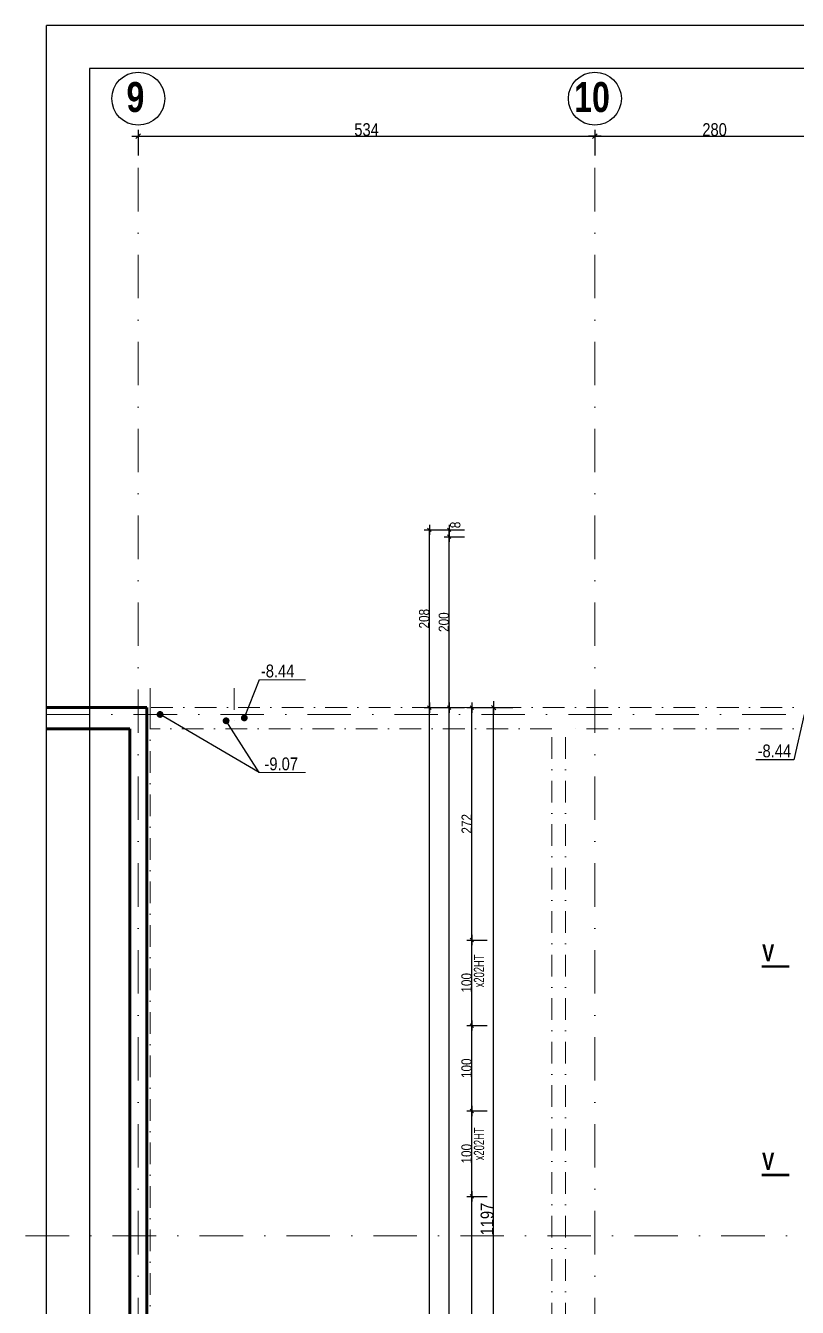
# Model space of a CAD drawing. Header units: millimetres. Extents: x 0 to 26881, y -27198 to -22998.
# Drawn here: x 18988 to 19891, y -24498 to -22998 of the extents above; entities that cross this region are included whole.
import ezdxf
from ezdxf.enums import TextEntityAlignment as Align

# ---------------------------------------------------------------- set-up
doc = ezdxf.new("R2010")
doc.units = ezdxf.units.MM
doc.linetypes.add('TIRETPTX2', pattern=[50.8, 25.4, -12.7, 0, -12.7])
for name, color, linetype in [('01-Cad  2', 1, 'Continuous'), ('01_cote_gen', 4, 'Continuous'), ('01_texte', 230, 'Continuous'), ('AA_COTES', 2, 'Continuous')]:
    doc.layers.add(name, color=color, linetype=linetype)
doc.layers.add('01_murs_coup', color=5, linetype='Continuous', lineweight=60)
doc.layers.add('01_tram_axes', color=2, linetype='TIRETPTX2', lineweight=9)
doc.styles.add('ARIAL NA', font='ARIALN.TTF')
doc.styles.add('Arial Narrow', font='ARIALN.TTF')
doc.styles.add('impact', font='impact.ttf')
doc.styles.add('STYLE2', font='ARIALN.TTF')
doc.dimstyles.new('JB50', dxfattribs={"dimscale": 0.1, "dimtxt": 150, "dimasz": 15, "dimexe": 0.1, "dimexo": 0.1, "dimgap": 0.09, "dimtad": 1, "dimdec": 1, "dimdsep": 46, "dimtxsty": 'STYLE2', "dimblk1": 'BOND_G', "dimblk2": 'BOND_D', "dimsah": 1, "dimcen": 1.5, "dimdle": 0.01, "dimse1": 1, "dimse2": 1, "dimclrd": 4, "dimclre": 2, "dimclrt": 6, "dimazin": 2, "dimtfac": 2.333333, "dimtdec": 1, "dimtix": 1, "dimtmove": 2, "dimatfit": 3, "dimldrblk": 'BOND_G', "dimfxl": 1, "dimtolj": 1, "dimtzin": 0, "dimarcsym": 0})
doc.dimstyles.new('JB50res', dxfattribs={"dimscale": 0.1, "dimtxt": 120, "dimasz": 12, "dimexe": 0.1, "dimexo": 0.1, "dimgap": 0.09, "dimtad": 1, "dimdec": 1, "dimdsep": 46, "dimtxsty": 'STYLE2', "dimblk1": 'BOND_G', "dimblk2": 'BOND_D', "dimsah": 1, "dimcen": 1.5, "dimdle": 0.01, "dimse1": 1, "dimse2": 1, "dimclrd": 4, "dimclre": 2, "dimclrt": 6, "dimazin": 2, "dimtfac": 2.333333, "dimtdec": 1, "dimtix": 1, "dimtmove": 2, "dimatfit": 3, "dimldrblk": 'BOND_G', "dimfxl": 1, "dimtolj": 1, "dimtzin": 0, "dimarcsym": 0})

# ---------------------------------------------------------------- blocks, each defined once
blk = doc.blocks.new('BOND_G')
at = {"layer": 'AA_COTES', "color": 0}
for p, q in [((0, -5), (0, 15)), ((5, 0), (-5, 0)), ((1.77, 1.77), (-1.77, -1.77))]:
    blk.add_line(p, q, dxfattribs=at)
blk = doc.blocks.new('BOND_D')
at = {"layer": 'AA_COTES', "color": 0}
for p, q in [((5, 0), (-5, 0)), ((-1.77, -1.77), (1.77, 1.77)), ((0, 5), (0, -15))]:
    blk.add_line(p, q, dxfattribs=at)
blk = doc.blocks.new('*D2557')
at = {"layer": '01_cote_gen', "color": 4, "lineweight": -2, "transparency": 16777216}
blk.add_line((19483.8, -23595.2), (19483.8, -23589.6), dxfattribs=at)
at = {"layer": 'Defpoints', "color": 0, "transparency": 16777216}
for p in [(19483.8, -23588.4), (19541.4, -23588.4), (19541.4, -23596.4)]:
    blk.add_point(p, dxfattribs=at)
at = {"layer": '01_cote_gen', "color": 4, "lineweight": -2, "transparency": 16777216, "xscale": 1.2, "yscale": 1.2, "zscale": 1.2}
for name, p, rotation in [('BOND_D', (19483.8, -23588.4), 90), ('BOND_G', (19483.8, -23596.4), 270)]:
    blk.add_blockref(name, p, dxfattribs=dict(at, rotation=rotation))
at = {"layer": '01_cote_gen', "color": 6, "lineweight": 0, "transparency": 16777216, "insert": (19491, -23582.7), "char_height": 12, "attachment_point": 5, "rotation": 90, "style": 'STYLE2'}
blk.add_mtext('\\A1;8', dxfattribs=at)
blk = doc.blocks.new('*D2558')
at = {"layer": '01_cote_gen', "color": 4, "lineweight": -2, "transparency": 16777216}
blk.add_line((19460.7, -23795.2), (19460.7, -23589.6), dxfattribs=at)
at = {"layer": 'Defpoints', "color": 0, "transparency": 16777216}
for p in [(19460.7, -23588.4), (19478.4, -23588.4), (19478.4, -23796.4)]:
    blk.add_point(p, dxfattribs=at)
at = {"layer": '01_cote_gen', "color": 4, "lineweight": -2, "transparency": 16777216, "xscale": 1.2, "yscale": 1.2, "zscale": 1.2}
for name, p, rotation in [('BOND_D', (19460.7, -23588.4), 90), ('BOND_G', (19460.7, -23796.4), 270)]:
    blk.add_blockref(name, p, dxfattribs=dict(at, rotation=rotation))
at = {"layer": '01_cote_gen', "color": 6, "lineweight": 0, "transparency": 16777216, "insert": (19454.6, -23692.4), "char_height": 12, "attachment_point": 5, "rotation": 90, "style": 'STYLE2'}
blk.add_mtext('\\A1;208', dxfattribs=at)
blk = doc.blocks.new('*D2561')
at = {"layer": '01_cote_gen', "color": 4, "lineweight": -2, "ltscale": 2, "transparency": 16777216}
blk.add_line((19483.8, -23795.2), (19483.8, -23597.6), dxfattribs=at)
at = {"layer": 'Defpoints', "color": 0, "ltscale": 2, "transparency": 16777216}
for p in [(19483.8, -23596.4), (19500.7, -23596.4), (19500.7, -23796.4)]:
    blk.add_point(p, dxfattribs=at)
at = {"layer": '01_cote_gen', "color": 4, "lineweight": -2, "ltscale": 2, "transparency": 16777216, "xscale": 1.2, "yscale": 1.2, "zscale": 1.2}
for name, p, rotation in [('BOND_D', (19483.8, -23596.4), 90), ('BOND_G', (19483.8, -23796.4), 270)]:
    blk.add_blockref(name, p, dxfattribs=dict(at, rotation=rotation))
at = {"layer": '01_cote_gen', "color": 6, "lineweight": 0, "ltscale": 2, "transparency": 16777216, "insert": (19477.6, -23696.4), "char_height": 12, "attachment_point": 5, "rotation": 90, "style": 'STYLE2'}
blk.add_mtext('\\A1;200', dxfattribs=at)
blk = doc.blocks.new('*D2626')
at = {"layer": '01_cote_gen', "color": 4, "lineweight": -2, "ltscale": 0.1, "transparency": 16777216}
blk.add_line((19460.7, -26504.2), (19460.7, -23797.6), dxfattribs=at)
at = {"layer": 'Defpoints', "color": 0, "ltscale": 0.1, "transparency": 16777216}
for p in [(19460.7, -23796.4), (19501.8, -23796.4), (19589.3, -26505.4)]:
    blk.add_point(p, dxfattribs=at)
at = {"layer": '01_cote_gen', "color": 4, "lineweight": -2, "ltscale": 0.1, "transparency": 16777216, "xscale": 1.2, "yscale": 1.2, "zscale": 1.2}
for name, p, rotation in [('BOND_D', (19460.7, -23796.4), 90), ('BOND_G', (19460.7, -26505.4), 270)]:
    blk.add_blockref(name, p, dxfattribs=dict(at, rotation=rotation))
at = {"layer": '01_cote_gen', "color": 6, "ltscale": 0.1, "transparency": 16777216, "insert": (19454.6, -25150.9), "char_height": 12, "attachment_point": 5, "rotation": 90, "style": 'STYLE2'}
blk.add_mtext('\\A1;2709', dxfattribs=at)
blk = doc.blocks.new('*D2628')
at = {"layer": '01_cote_gen', "color": 4, "lineweight": -2, "ltscale": 0.1, "transparency": 16777216}
blk.add_line((19483.8, -26224.2), (19483.8, -23797.6), dxfattribs=at)
at = {"layer": 'Defpoints', "color": 0, "ltscale": 0.1, "transparency": 16777216}
for p in [(19483.8, -23796.4), (19501.8, -23796.4), (19501.8, -26225.4)]:
    blk.add_point(p, dxfattribs=at)
at = {"layer": '01_cote_gen', "color": 4, "lineweight": -2, "ltscale": 0.1, "transparency": 16777216, "xscale": 1.2, "yscale": 1.2, "zscale": 1.2}
for name, p, rotation in [('BOND_D', (19483.8, -23796.4), 90), ('BOND_G', (19483.8, -26225.4), 270)]:
    blk.add_blockref(name, p, dxfattribs=dict(at, rotation=rotation))
at = {"layer": '01_cote_gen', "color": 6, "ltscale": 0.1, "transparency": 16777216, "insert": (19477.6, -25010.9), "char_height": 12, "attachment_point": 5, "rotation": 90, "style": 'STYLE2'}
blk.add_mtext('\\A1;2429', dxfattribs=at)
blk = doc.blocks.new('*D2637')
at = {"layer": '01_cote_gen', "color": 4, "lineweight": -2, "ltscale": 0.1, "transparency": 16777216}
blk.add_line((19510.3, -24767.2), (19510.3, -24369.6), dxfattribs=at)
at = {"layer": 'Defpoints', "color": 0, "ltscale": 0.1, "transparency": 16777216}
for p in [(19510.3, -24368.4), (19589.3, -24368.4), (19589.3, -24768.4)]:
    blk.add_point(p, dxfattribs=at)
at = {"layer": '01_cote_gen', "color": 4, "lineweight": -2, "ltscale": 0.1, "transparency": 16777216, "xscale": 1.2, "yscale": 1.2, "zscale": 1.2}
for name, p, rotation in [('BOND_D', (19510.3, -24368.4), 90), ('BOND_G', (19510.3, -24768.4), 270)]:
    blk.add_blockref(name, p, dxfattribs=dict(at, rotation=rotation))
at = {"layer": '01_cote_gen', "color": 6, "ltscale": 0.1, "transparency": 16777216, "insert": (19504.2, -24568.4), "char_height": 12, "attachment_point": 5, "rotation": 90, "style": 'STYLE2'}
blk.add_mtext('\\A1;400', dxfattribs=at)
blk = doc.blocks.new('*D2638')
at = {"layer": '01_cote_gen', "color": 4, "lineweight": -2, "ltscale": 0.1, "transparency": 16777216}
blk.add_line((19510.3, -24367.2), (19510.3, -24269.6), dxfattribs=at)
at = {"layer": 'Defpoints', "color": 0, "ltscale": 0.1, "transparency": 16777216}
for p in [(19510.3, -24268.4), (19589.3, -24268.4), (19589.3, -24368.4)]:
    blk.add_point(p, dxfattribs=at)
at = {"layer": '01_cote_gen', "color": 4, "lineweight": -2, "ltscale": 0.1, "transparency": 16777216, "xscale": 1.2, "yscale": 1.2, "zscale": 1.2}
for name, p, rotation in [('BOND_D', (19510.3, -24268.4), 90), ('BOND_G', (19510.3, -24368.4), 270)]:
    blk.add_blockref(name, p, dxfattribs=dict(at, rotation=rotation))
at = {"layer": '01_cote_gen', "color": 6, "ltscale": 0.1, "transparency": 16777216, "insert": (19504.2, -24318.4), "char_height": 12, "attachment_point": 5, "rotation": 90, "style": 'STYLE2'}
blk.add_mtext('\\A1;100', dxfattribs=at)
blk = doc.blocks.new('*D2639')
at = {"layer": '01_cote_gen', "color": 4, "lineweight": -2, "ltscale": 0.1, "transparency": 16777216}
blk.add_line((19510.3, -24267.2), (19510.3, -24169.6), dxfattribs=at)
at = {"layer": 'Defpoints', "color": 0, "ltscale": 0.1, "transparency": 16777216}
for p in [(19510.3, -24168.4), (19589.3, -24168.4), (19589.3, -24268.4)]:
    blk.add_point(p, dxfattribs=at)
at = {"layer": '01_cote_gen', "color": 4, "lineweight": -2, "ltscale": 0.1, "transparency": 16777216, "xscale": 1.2, "yscale": 1.2, "zscale": 1.2}
for name, p, rotation in [('BOND_D', (19510.3, -24168.4), 90), ('BOND_G', (19510.3, -24268.4), 270)]:
    blk.add_blockref(name, p, dxfattribs=dict(at, rotation=rotation))
at = {"layer": '01_cote_gen', "color": 6, "ltscale": 0.1, "transparency": 16777216, "insert": (19504.2, -24218.4), "char_height": 12, "attachment_point": 5, "rotation": 90, "style": 'STYLE2'}
blk.add_mtext('\\A1;100', dxfattribs=at)
blk = doc.blocks.new('*D2640')
at = {"layer": '01_cote_gen', "color": 4, "lineweight": -2, "ltscale": 0.1, "transparency": 16777216}
blk.add_line((19510.3, -24167.2), (19510.3, -24069.6), dxfattribs=at)
at = {"layer": 'Defpoints', "color": 0, "ltscale": 0.1, "transparency": 16777216}
for p in [(19510.3, -24068.4), (19589.3, -24068.4), (19589.3, -24168.4)]:
    blk.add_point(p, dxfattribs=at)
at = {"layer": '01_cote_gen', "color": 4, "lineweight": -2, "ltscale": 0.1, "transparency": 16777216, "xscale": 1.2, "yscale": 1.2, "zscale": 1.2}
for name, p, rotation in [('BOND_D', (19510.3, -24068.4), 90), ('BOND_G', (19510.3, -24168.4), 270)]:
    blk.add_blockref(name, p, dxfattribs=dict(at, rotation=rotation))
at = {"layer": '01_cote_gen', "color": 6, "ltscale": 0.1, "transparency": 16777216, "insert": (19504.2, -24118.4), "char_height": 12, "attachment_point": 5, "rotation": 90, "style": 'STYLE2'}
blk.add_mtext('\\A1;100', dxfattribs=at)
blk = doc.blocks.new('*D2641')
at = {"layer": '01_cote_gen', "color": 4, "lineweight": -2, "ltscale": 0.1, "transparency": 16777216}
blk.add_line((19510.3, -24067.2), (19510.3, -23797.6), dxfattribs=at)
at = {"layer": 'Defpoints', "color": 0, "ltscale": 0.1, "transparency": 16777216}
for p in [(19510.3, -23796.4), (19589.3, -23796.4), (19589.3, -24068.4)]:
    blk.add_point(p, dxfattribs=at)
at = {"layer": '01_cote_gen', "color": 4, "lineweight": -2, "ltscale": 0.1, "transparency": 16777216, "xscale": 1.2, "yscale": 1.2, "zscale": 1.2}
for name, p, rotation in [('BOND_D', (19510.3, -23796.4), 90), ('BOND_G', (19510.3, -24068.4), 270)]:
    blk.add_blockref(name, p, dxfattribs=dict(at, rotation=rotation))
at = {"layer": '01_cote_gen', "color": 6, "ltscale": 0.1, "transparency": 16777216, "insert": (19504.3, -23932.4), "char_height": 12, "attachment_point": 5, "rotation": 90, "style": 'STYLE2'}
blk.add_mtext('\\A1;272', dxfattribs=at)
blk = doc.blocks.new('*D2677')
at = {"layer": '01_cote_gen', "color": 4, "lineweight": -2, "ltscale": 0.1, "transparency": 16777216}
blk.add_line((19535.8, -24991.9), (19535.8, -23797.9), dxfattribs=at)
at = {"layer": 'Defpoints', "color": 0, "ltscale": 0.1, "transparency": 16777216}
for p in [(19535.8, -23796.4), (19589.5, -23796.4), (19686.7, -24993.4)]:
    blk.add_point(p, dxfattribs=at)
at = {"layer": '01_cote_gen', "color": 4, "lineweight": -2, "ltscale": 0.1, "transparency": 16777216, "xscale": 1.5, "yscale": 1.5, "zscale": 1.5}
for name, p, rotation in [('BOND_D', (19535.8, -23796.4), 90), ('BOND_G', (19535.8, -24993.4), 270)]:
    blk.add_blockref(name, p, dxfattribs=dict(at, rotation=rotation))
at = {"layer": '01_cote_gen', "color": 6, "ltscale": 0.1, "transparency": 16777216, "insert": (19528.2, -24394.9), "char_height": 15, "attachment_point": 5, "rotation": 90, "style": 'STYLE2'}
blk.add_mtext('\\A1;1197', dxfattribs=at)
blk = doc.blocks.new('*D2706')
at = {"layer": '01_cote_gen', "color": 4, "lineweight": -2, "transparency": 16777216}
blk.add_line((19655.7, -23127.8), (19932.7, -23127.8), dxfattribs=at)
at = {"layer": 'Defpoints', "color": 0, "transparency": 16777216}
for p in [(19654.2, -23077.3), (19934.2, -23077.3), (19934.2, -23127.8)]:
    blk.add_point(p, dxfattribs=at)
at = {"layer": '01_cote_gen', "color": 4, "lineweight": -2, "transparency": 16777216, "xscale": 1.5, "yscale": 1.5, "zscale": 1.5, "rotation": 180}
blk.add_blockref('BOND_G', (19654.2, -23127.8), dxfattribs=at)
at = {"layer": '01_cote_gen', "color": 4, "lineweight": -2, "transparency": 16777216, "xscale": 1.5, "yscale": 1.5, "zscale": 1.5}
blk.add_blockref('BOND_D', (19934.2, -23127.8), dxfattribs=at)
at = {"layer": '01_cote_gen', "color": 6, "transparency": 16777216, "insert": (19794.2, -23120.2), "char_height": 15, "attachment_point": 5, "style": 'STYLE2'}
blk.add_mtext('\\A1;280', dxfattribs=at)
blk = doc.blocks.new('*D2707')
at = {"layer": '01_cote_gen', "color": 4, "lineweight": -2, "transparency": 16777216}
blk.add_line((19121.7, -23127.8), (19652.7, -23127.8), dxfattribs=at)
at = {"layer": 'Defpoints', "color": 0, "transparency": 16777216}
for p in [(19120.2, -23117.5), (19654.2, -23117.5), (19654.2, -23127.8)]:
    blk.add_point(p, dxfattribs=at)
at = {"layer": '01_cote_gen', "color": 4, "lineweight": -2, "transparency": 16777216, "xscale": 1.5, "yscale": 1.5, "zscale": 1.5, "rotation": 180}
blk.add_blockref('BOND_G', (19120.2, -23127.8), dxfattribs=at)
at = {"layer": '01_cote_gen', "color": 4, "lineweight": -2, "transparency": 16777216, "xscale": 1.5, "yscale": 1.5, "zscale": 1.5}
blk.add_blockref('BOND_D', (19654.2, -23127.8), dxfattribs=at)
at = {"layer": '01_cote_gen', "color": 6, "transparency": 16777216, "insert": (19387.2, -23120.2), "char_height": 15, "attachment_point": 5, "style": 'STYLE2'}
blk.add_mtext('\\A1;534', dxfattribs=at)

msp = doc.modelspace()

# ---------------------------------------------------------------- linework, layer by layer
at = {"layer": '01-Cad  2'}
for p, q in [((26880.5, -22998.43), (19013.04, -22998.43)), ((19013.04, -27198.43), (19013.04, -22998.43)), ((26830.5, -23048.43), (19063.04, -23048.43)), ((19063.04, -23048.43), (19063.04, -27148.43))]:
    msp.add_line(p, q, dxfattribs=at)
at = {"layer": '01_murs_coup'}
for p, q in [((19013.04, -23796.41), (19130.22, -23796.41)), ((19130.22, -23796.41), (19130.22, -25454.41)), ((19110.22, -23821.41), (19013.04, -23821.41)), ((19110.22, -25429.41), (19110.22, -23821.41))]:
    msp.add_line(p, q, dxfattribs=at)
at = {"layer": '01_texte'}
for p, q in [((19261.65, -23763.83), (19244.2, -23808.43)), ((19261.65, -23872.37), (19145.7, -23804.41)), ((19261.65, -23872.37), (19222.92, -23811.84)), ((19899, -23804.41), (19887.03, -23857.34)), ((19887.03, -23857.34), (19842.6, -23857.34))]:
    msp.add_line(p, q, dxfattribs=at)
at = {"layer": '01_texte', "lineweight": 0}
for p, q in [((19261.65, -23763.83), (19315.97, -23763.83)), ((19261.65, -23872.37), (19315.97, -23872.37))]:
    msp.add_line(p, q, dxfattribs=at)
at = {"layer": '01_texte', "const_width": 4}
for points in [[(19143.7, -23804.41, 1), (19147.7, -23804.41, 1)], [(19220.92, -23811.84, 1), (19224.92, -23811.84, 1)], [(19242.2, -23808.43, 1), (19246.2, -23808.43, 1)]]:
    msp.add_lwpolyline(points, format="xyb", close=True, dxfattribs=at)
at = {"layer": '01_texte', "const_width": 3}
for points in [[(19849.39, -24099.28), (19881.76, -24099.28)], [(19849.39, -24343.38), (19881.76, -24343.38)]]:
    msp.add_lwpolyline(points, dxfattribs=at)
at = {"layer": '01_texte'}
for centre in [(19120.22, -23083.85), (19654.22, -23083.85)]:
    msp.add_circle(centre, 30.98, dxfattribs=at)
at = {"layer": '01_tram_axes', "color": 253, "ltscale": 2}
for p, q in [((19120.22, -25656.58), (19120.22, -23114.83)), ((19654.22, -25656.58), (19654.22, -23114.83)), ((19013.04, -23804.41), (23660.32, -23804.41)), ((18988.49, -24414.41), (23635.77, -24414.41))]:
    msp.add_line(p, q, dxfattribs=at)
at = {"layer": '01_tram_axes'}
for p, q in [((19134.22, -23773.47), (19134.22, -23821.41)), ((19232.22, -23773.47), (19232.22, -23821.41)), ((19924.22, -23796.41), (19134.22, -23796.41)), ((19134.22, -23796.41), (19134.22, -25454.41)), ((19603.74, -23821.41), (19134.22, -23821.41)), ((19603.74, -25434.41), (19603.74, -23821.41)), ((19619.74, -25434.41), (19619.74, -23821.41)), ((19924.22, -23821.41), (19619.74, -23821.41))]:
    msp.add_line(p, q, dxfattribs=at)

# ---------------------------------------------------------------- texts
at = {"layer": '01_texte', "style": 'impact'}
for s, p in [('9', (19116.88, -23081.97)), ('10', (19650.88, -23081.97))]:
    msp.add_text(s, height=35, dxfattribs=at).set_placement(p, align=Align.MIDDLE_CENTER)
at = {"layer": '01_texte', "style": 'Arial Narrow'}
for s, p in [('-8.44', (19263.61, -23761.05)), ('-8.44', (19844.55, -23854.56)), ('-9.07', (19267.81, -23869.75))]:
    msp.add_text(s, height=15, rotation=0, dxfattribs=at).set_placement(p)
at = {"layer": '01_texte', "style": 'ARIAL NA', "width": 0.8}
for p in [(19524.72, -24123.75), (19524.72, -24326.1)]:
    msp.add_text('x202HT', height=12, rotation=90, dxfattribs=at).set_placement(p)
at = {"layer": '01_texte', "style": 'impact'}
for p in [(19856.91, -24083.22), (19856.91, -24327.31)]:
    msp.add_text('V', height=20, dxfattribs=at).set_placement(p, align=Align.MIDDLE)

# ---------------------------------------------------------------- dimensions: what is measured, and where the dimension line sits
at = {"layer": '01_cote_gen'}
for base, p1, p2, picture, middle in [((19934.22, -23127.84), (19654.22, -23077.34), (19934.22, -23077.34), '*D2706', (19794.22, -23120.17)), ((19654.22, -23127.84), (19120.22, -23117.55), (19654.22, -23117.55), '*D2707', (19387.22, -23120.17))]:
    dim = msp.add_linear_dim(base=base, p1=p1, p2=p2, dimstyle='JB50', dxfattribs=at)
    dim.commit()
    dim.dimension.update_dxf_attribs({"geometry": picture, "text_midpoint": middle})
at = {"layer": '01_cote_gen', "lineweight": 0}
dim = msp.add_linear_dim(base=(19460.73, -23588.41), p1=(19478.38, -23796.41), p2=(19478.38, -23588.41), angle=90, dimstyle='JB50res', dxfattribs=at)
dim.commit()
dim.dimension.update_dxf_attribs({"geometry": '*D2558', "text_midpoint": (19454.59, -23692.41)})
at = {"layer": '01_cote_gen', "lineweight": 0, "ltscale": 2}
dim = msp.add_linear_dim(base=(19483.77, -23596.41), p1=(19500.75, -23796.41), p2=(19500.75, -23596.41), angle=90, dimstyle='JB50res', dxfattribs=at)
dim.commit()
dim.dimension.update_dxf_attribs({"geometry": '*D2561', "text_midpoint": (19477.63, -23696.41)})
at = {"layer": '01_cote_gen', "lineweight": 0}
dim = msp.add_linear_dim(base=(19483.77, -23588.41), p1=(19541.4, -23596.41), p2=(19541.4, -23588.41), angle=90, dimstyle='JB50res', dxfattribs=at)
dim.commit()
dim.dimension.update_dxf_attribs({"geometry": '*D2557', "text_midpoint": (19490.95, -23582.68), "dimtype": 160})
at = {"layer": '01_cote_gen', "ltscale": 0.1}
for base, p1, p2, dimstyle, picture, middle in [((19460.73, -23796.41), (19589.31, -26505.41), (19501.77, -23796.41), 'JB50res', '*D2626', (19454.59, -25150.91)), ((19483.77, -23796.41), (19501.77, -26225.41), (19501.77, -23796.41), 'JB50res', '*D2628', (19477.63, -25010.91)), ((19510.32, -23796.41), (19589.31, -24068.41), (19589.31, -23796.41), 'JB50res', '*D2641', (19504.29, -23932.41)), ((19535.82, -23796.41), (19686.67, -24993.41), (19589.5, -23796.41), 'JB50', '*D2677', (19528.15, -24394.91)), ((19510.32, -24068.41), (19589.31, -24168.41), (19589.31, -24068.41), 'JB50res', '*D2640', (19504.18, -24118.41)), ((19510.32, -24168.41), (19589.31, -24268.41), (19589.31, -24168.41), 'JB50res', '*D2639', (19504.18, -24218.41)), ((19510.32, -24268.41), (19589.31, -24368.41), (19589.31, -24268.41), 'JB50res', '*D2638', (19504.18, -24318.41)), ((19510.32, -24368.41), (19589.31, -24768.41), (19589.31, -24368.41), 'JB50res', '*D2637', (19504.18, -24568.41))]:
    dim = msp.add_linear_dim(base=base, p1=p1, p2=p2, angle=90, dimstyle=dimstyle, dxfattribs=at)
    dim.commit()
    dim.dimension.update_dxf_attribs({"geometry": picture, "text_midpoint": middle})

doc.saveas('drawing.dxf')
